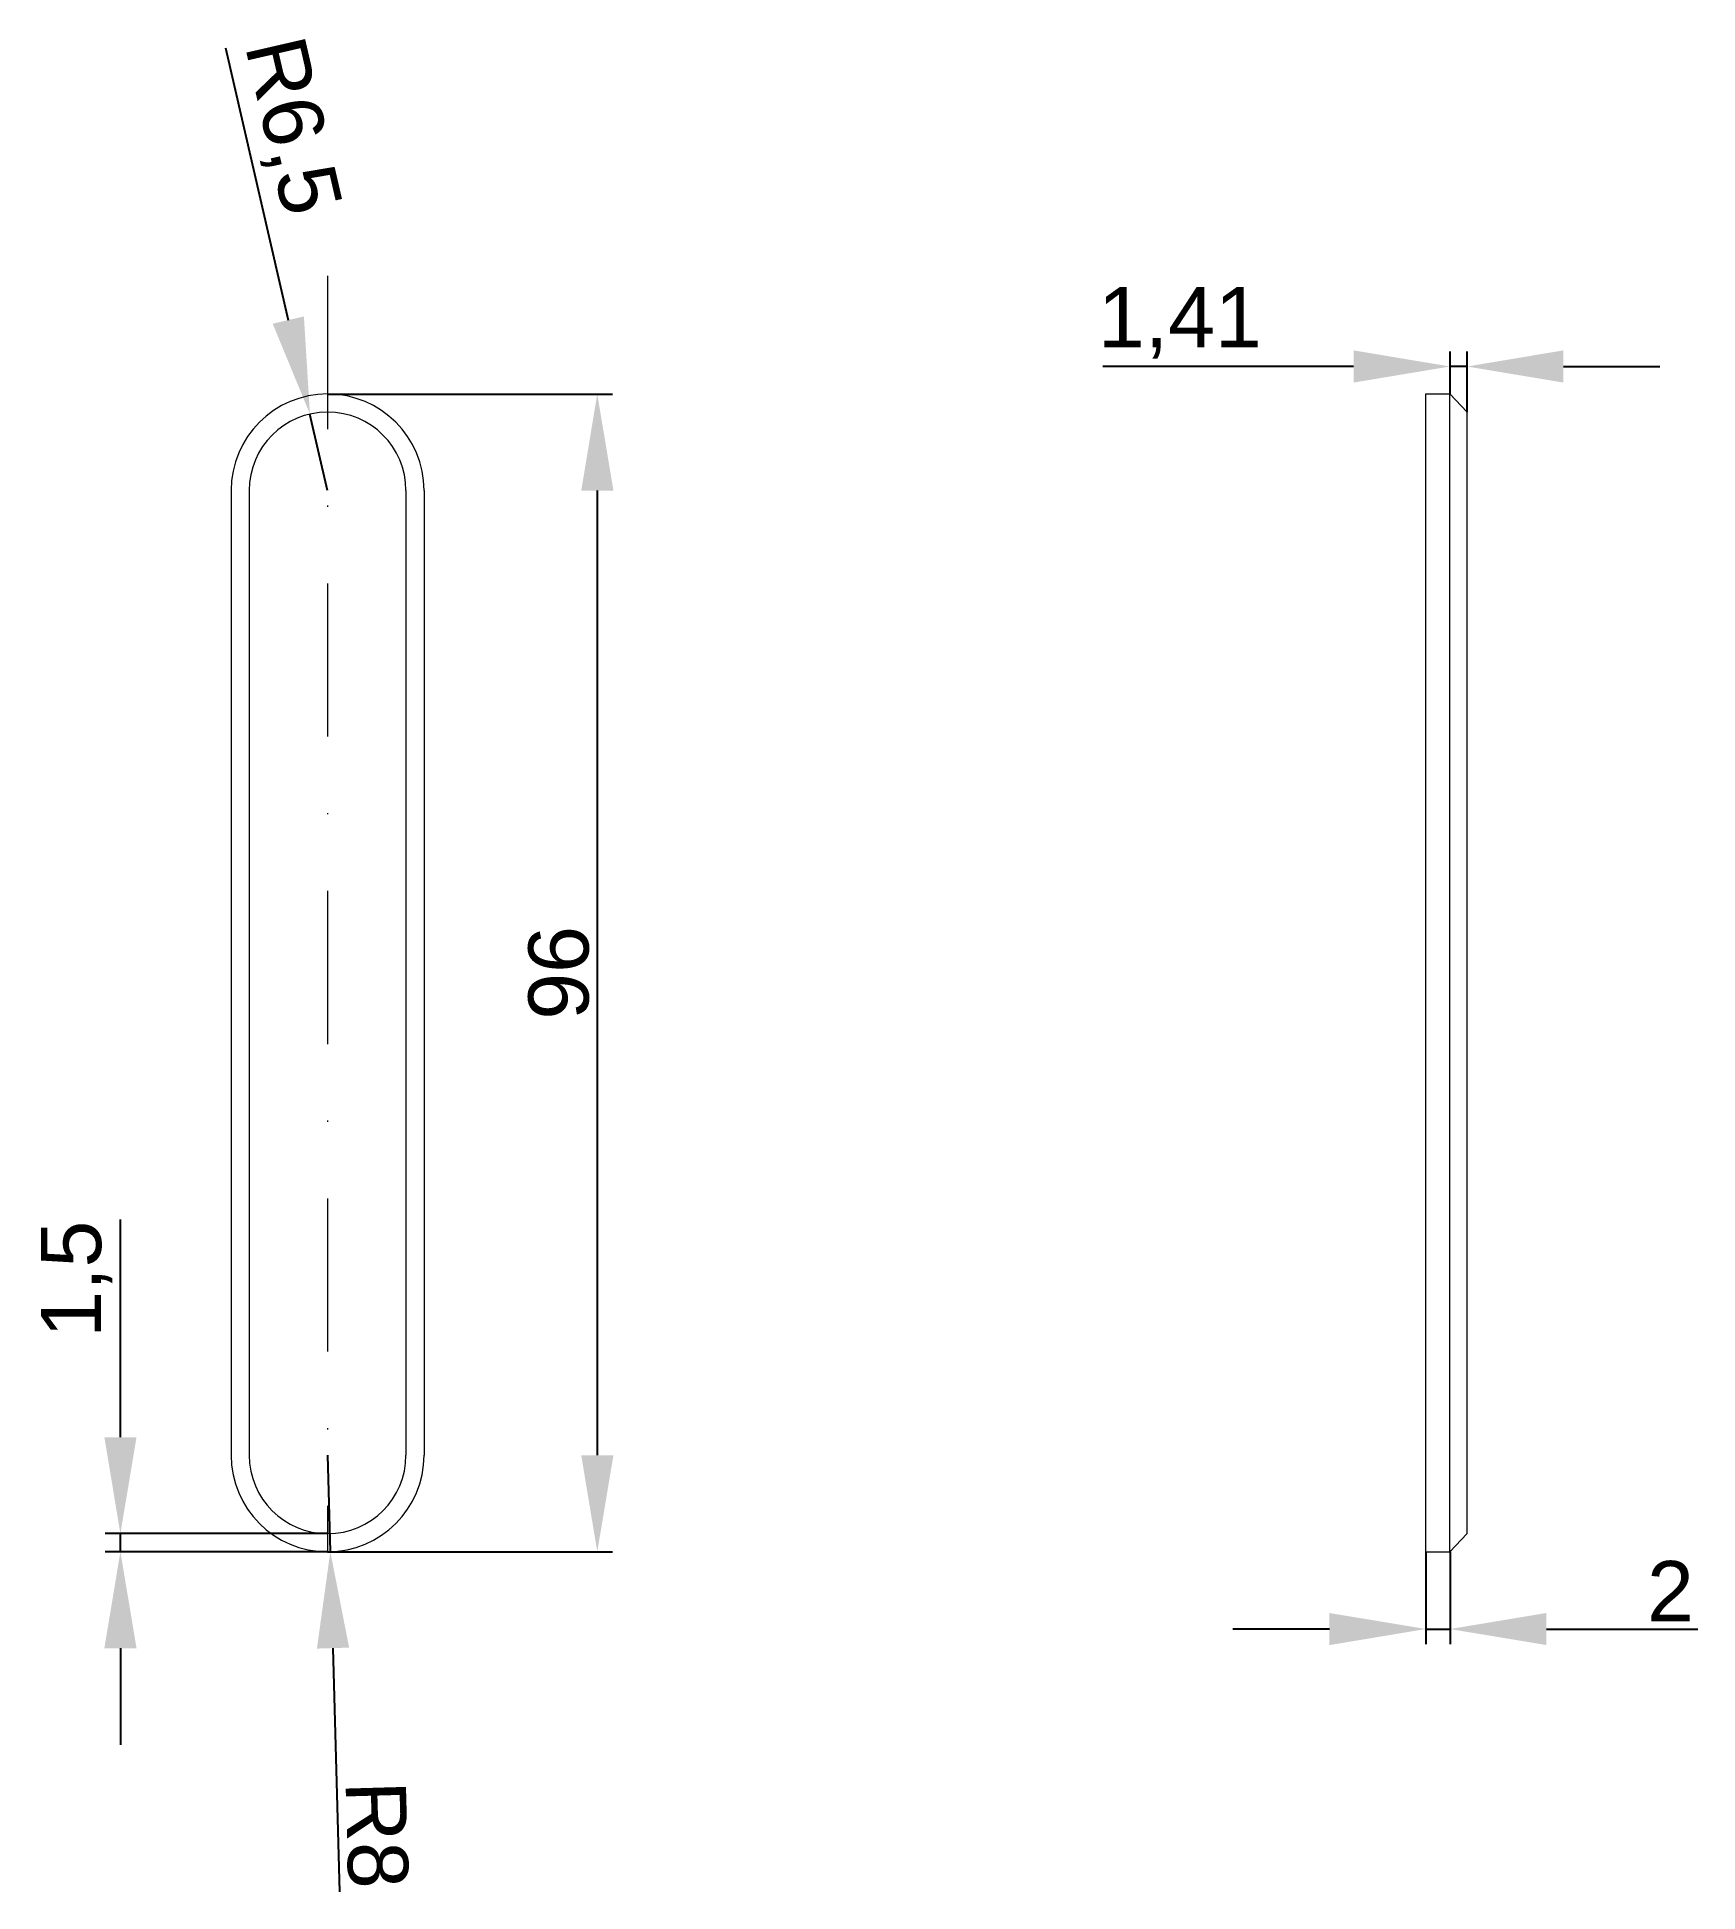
# Model space of a CAD drawing. Header units: millimetres. Extents: x 121 to 259, y 29 to 183.
import ezdxf

# ---------------------------------------------------------------- set-up
doc = ezdxf.new("R2010")
doc.units = ezdxf.units.MM
doc.linetypes.add('TRAZO_Y_PUNTO', pattern=[25.4, 12.7, -6.35, 0, -6.35])
for name, color, linetype, lineweight in [('01_Contornos', 7, 'Continuous', 20), ('03_Ejes', 1, 'TRAZO_Y_PUNTO', 18), ('04_Cotas', 3, 'Continuous', 18)]:
    doc.layers.add(name, color=color, linetype=linetype, lineweight=lineweight)
doc.styles.add('Anotativo', font='arial.ttf')
doc.dimstyles.new('CotasUNE', dxfattribs={"dimtxt": 5, "dimasz": 8, "dimexe": 1.25, "dimexo": 0, "dimtad": 1, "dimtxsty": 'Anotativo', "dimcen": 2.5, "dimclrd": 256, "dimclrt": 256, "dimadec": 0, "dimazin": 0, "dimtfac": 1, "dimtmove": 0, "dimatfit": 3, "dimfxl": 1, "dimarcsym": 0})

# ---------------------------------------------------------------- blocks, each defined once
blk = doc.blocks.new('*D8')
at = {"layer": '04_Cotas', "color": 0, "lineweight": -2, "transparency": 16777216}
for p, q in [((145.1, 153.1), (168.72, 153.1)), ((145.1, 57.1), (168.72, 57.1))]:
    blk.add_line(p, q, dxfattribs=at)
at = {"layer": '04_Cotas', "lineweight": -2, "transparency": 16777216}
blk.add_line((167.47, 145.1), (167.47, 65.1), dxfattribs=at)
at = {"layer": '04_Cotas', "transparency": 16777216}
for points in [[(166.14, 145.1), (168.81, 145.1), (167.47, 153.1)], [(166.14, 65.1), (168.81, 65.1), (167.47, 57.1)]]:
    blk.add_solid(points, dxfattribs=at)
at = {"layer": 'Defpoints', "color": 0}
for p in [(145.1, 153.1), (145.1, 57.1), (167.47, 57.1)]:
    blk.add_point(p, dxfattribs=at)
at = {"layer": '04_Cotas', "transparency": 16777216, "insert": (164.29, 105.1), "char_height": 5, "attachment_point": 5, "rotation": 90, "style": 'Anotativo'}
blk.add_mtext('96', dxfattribs=at)
blk = doc.blocks.new('*D9')
at = {"layer": '04_Cotas', "lineweight": -2, "transparency": 16777216}
for p, q in [((127.92, 66.6), (127.92, 84.66)), ((127.92, 57.1), (127.92, 58.6)), ((127.92, 49.1), (127.92, 41.1))]:
    blk.add_line(p, q, dxfattribs=at)
at = {"layer": '04_Cotas', "color": 0, "lineweight": -2, "transparency": 16777216}
for p, q in [((145.1, 58.6), (126.67, 58.6)), ((145.1, 57.1), (126.67, 57.1))]:
    blk.add_line(p, q, dxfattribs=at)
at = {"layer": '04_Cotas', "transparency": 16777216}
for points in [[(126.59, 66.6), (129.26, 66.6), (127.92, 58.6)], [(126.59, 49.1), (129.26, 49.1), (127.92, 57.1)]]:
    blk.add_solid(points, dxfattribs=at)
at = {"layer": 'Defpoints', "color": 0}
for p in [(127.92, 58.6), (145.1, 58.6), (145.1, 57.1)]:
    blk.add_point(p, dxfattribs=at)
at = {"layer": '04_Cotas', "transparency": 16777216, "insert": (124.29, 79.7), "char_height": 5, "attachment_point": 5, "rotation": 90, "style": 'Anotativo'}
blk.add_mtext('1,5', dxfattribs=at)
blk = doc.blocks.new('*D10')
at = {"layer": '04_Cotas', "lineweight": -2, "transparency": 16777216}
for p, q in [((136.64, 181.81), (141.84, 159.23)), ((145.1, 145.1), (143.64, 151.44))]:
    blk.add_line(p, q, dxfattribs=at)
at = {"layer": '04_Cotas', "transparency": 16777216}
blk.add_solid([(143.14, 159.53), (140.55, 158.93), (143.64, 151.44)], dxfattribs=at)
at = {"layer": 'Defpoints', "color": 0}
for p in [(143.64, 151.44), (145.1, 145.1)]:
    blk.add_point(p, dxfattribs=at)
at = {"layer": '04_Cotas', "transparency": 16777216, "insert": (141.88, 175.24), "char_height": 5, "attachment_point": 5, "rotation": 282.9832, "style": 'Anotativo'}
blk.add_mtext('R6,5', dxfattribs=at)
blk = doc.blocks.new('*D11')
at = {"layer": '04_Cotas', "lineweight": -2, "transparency": 16777216}
for p, q in [((145.1, 65.1), (145.33, 57.11)), ((146.13, 28.89), (145.56, 49.11))]:
    blk.add_line(p, q, dxfattribs=at)
at = {"layer": '04_Cotas', "transparency": 16777216}
blk.add_solid([(146.89, 49.15), (144.22, 49.07), (145.33, 57.11)], dxfattribs=at)
at = {"layer": 'Defpoints', "color": 0}
for p in [(145.1, 65.1), (145.33, 57.11)]:
    blk.add_point(p, dxfattribs=at)
at = {"layer": '04_Cotas', "transparency": 16777216, "insert": (149.18, 33.64), "char_height": 5, "attachment_point": 5, "rotation": 271.6275, "style": 'Anotativo'}
blk.add_mtext('R8', dxfattribs=at)
blk = doc.blocks.new('*D12')
at = {"layer": '04_Cotas', "color": 0, "lineweight": -2, "transparency": 16777216}
for p, q in [((236.19, 57.1), (236.19, 49.44)), ((238.19, 57.1), (238.19, 49.44))]:
    blk.add_line(p, q, dxfattribs=at)
at = {"layer": '04_Cotas', "lineweight": -2, "transparency": 16777216}
for p, q in [((228.19, 50.69), (220.19, 50.69)), ((236.19, 50.69), (238.19, 50.69)), ((246.19, 50.69), (258.75, 50.69))]:
    blk.add_line(p, q, dxfattribs=at)
at = {"layer": '04_Cotas', "transparency": 16777216}
for points in [[(228.19, 52.02), (228.19, 49.36), (236.19, 50.69)], [(246.19, 52.02), (246.19, 49.36), (238.19, 50.69)]]:
    blk.add_solid(points, dxfattribs=at)
at = {"layer": 'Defpoints', "color": 0}
for p in [(236.19, 57.1), (238.19, 57.1), (238.19, 50.69)]:
    blk.add_point(p, dxfattribs=at)
at = {"layer": '04_Cotas', "transparency": 16777216, "insert": (256.47, 53.83), "char_height": 5, "attachment_point": 5, "style": 'Anotativo'}
blk.add_mtext('2', dxfattribs=at)
blk = doc.blocks.new('*D13')
at = {"layer": '04_Cotas', "lineweight": -2, "transparency": 16777216}
for p, q in [((230.19, 155.38), (209.39, 155.38)), ((239.6, 155.38), (238.19, 155.38)), ((247.6, 155.38), (255.6, 155.38))]:
    blk.add_line(p, q, dxfattribs=at)
at = {"layer": '04_Cotas', "color": 0, "lineweight": -2, "transparency": 16777216}
for p, q in [((238.19, 153.1), (238.19, 156.63)), ((239.6, 151.6), (239.6, 156.63))]:
    blk.add_line(p, q, dxfattribs=at)
at = {"layer": '04_Cotas', "transparency": 16777216}
for points in [[(230.19, 156.72), (230.19, 154.05), (238.19, 155.38)], [(247.6, 156.72), (247.6, 154.05), (239.6, 155.38)]]:
    blk.add_solid(points, dxfattribs=at)
at = {"layer": 'Defpoints', "color": 0}
for p in [(238.19, 155.38), (238.19, 153.1), (239.6, 151.6)]:
    blk.add_point(p, dxfattribs=at)
at = {"layer": '04_Cotas', "transparency": 16777216, "insert": (215.79, 159.01), "char_height": 5, "attachment_point": 5, "style": 'Anotativo'}
blk.add_mtext('1,41', dxfattribs=at)

msp = doc.modelspace()

# ---------------------------------------------------------------- linework, layer by layer
at = {"layer": '01_Contornos'}
for p, q in [((236.187, 57.102), (236.187, 153.102)), ((236.187, 153.102), (238.187, 153.102)), ((238.187, 57.102), (238.187, 153.102)), ((238.187, 153.102), (239.602, 151.602)), ((239.602, 58.602), (239.602, 151.602)), ((137.102, 145.102), (137.102, 65.102)), ((138.602, 145.102), (138.602, 65.102)), ((151.602, 145.102), (151.602, 65.102)), ((153.102, 145.102), (153.102, 65.102)), ((238.187, 57.102), (239.602, 58.602)), ((236.187, 57.102), (238.187, 57.102))]:
    msp.add_line(p, q, dxfattribs=at)
for centre, radius, start, end in [((145.102, 145.102), 8, 0, 180), ((145.102, 145.102), 6.5, 0, 180), ((145.102, 65.102), 8, 180, 0), ((145.102, 65.102), 6.5, 180, 0)]:
    msp.add_arc(centre, radius, start, end, dxfattribs=at)
at = {"layer": '03_Ejes'}
msp.add_line((145.102, 162.898), (145.102, 57.102), dxfattribs=at)

# ---------------------------------------------------------------- dimensions: what is measured, and where the dimension line sits
at = {"layer": '04_Cotas'}
dim = msp.add_radius_dim(center=(145.102, 145.102), mpoint=(143.642, 151.436), dimstyle='CotasUNE', override={"dimtxsty": 'Anotativo'}, dxfattribs=at)
dim.commit()
dim.dimension.update_dxf_attribs({"geometry": '*D10', "text_midpoint": (141.88, 175.237)})
for base, p1, p2, picture, middle in [((238.1874, 155.3825), (239.6016, 151.6025), (238.1874, 153.1025), '*D13', (215.7865, 159.0123)), ((238.187, 50.691), (236.187, 57.102), (238.187, 57.102), '*D12', (256.468, 53.827))]:
    dim = msp.add_linear_dim(base=base, p1=p1, p2=p2, dimstyle='CotasUNE', dxfattribs=at)
    dim.commit()
    dim.dimension.update_dxf_attribs({"geometry": picture, "text_midpoint": middle})
dim = msp.add_linear_dim(base=(167.473, 57.102), p1=(145.102, 153.102), p2=(145.102, 57.102), angle=270, dimstyle='CotasUNE', override={"dimtxsty": 'Anotativo'}, dxfattribs=at)
dim.commit()
dim.dimension.update_dxf_attribs({"geometry": '*D8', "text_midpoint": (164.295, 105.102)})
dim = msp.add_linear_dim(base=(127.922, 58.602), p1=(145.102, 57.102), p2=(145.102, 58.602), angle=270, dimstyle='CotasUNE', override={"dimtxsty": 'Anotativo'}, dxfattribs=at)
dim.commit()
dim.dimension.update_dxf_attribs({"geometry": '*D9', "text_midpoint": (127.922, 79.701), "dimtype": 160})
dim = msp.add_radius_dim(center=(145.102, 65.102), mpoint=(145.33, 57.106), dimstyle='CotasUNE', override={"dimtxsty": 'Anotativo'}, dxfattribs=at)
dim.commit()
dim.dimension.update_dxf_attribs({"geometry": '*D11', "text_midpoint": (145.999, 33.553), "dimtype": 164})

doc.saveas('drawing.dxf')
